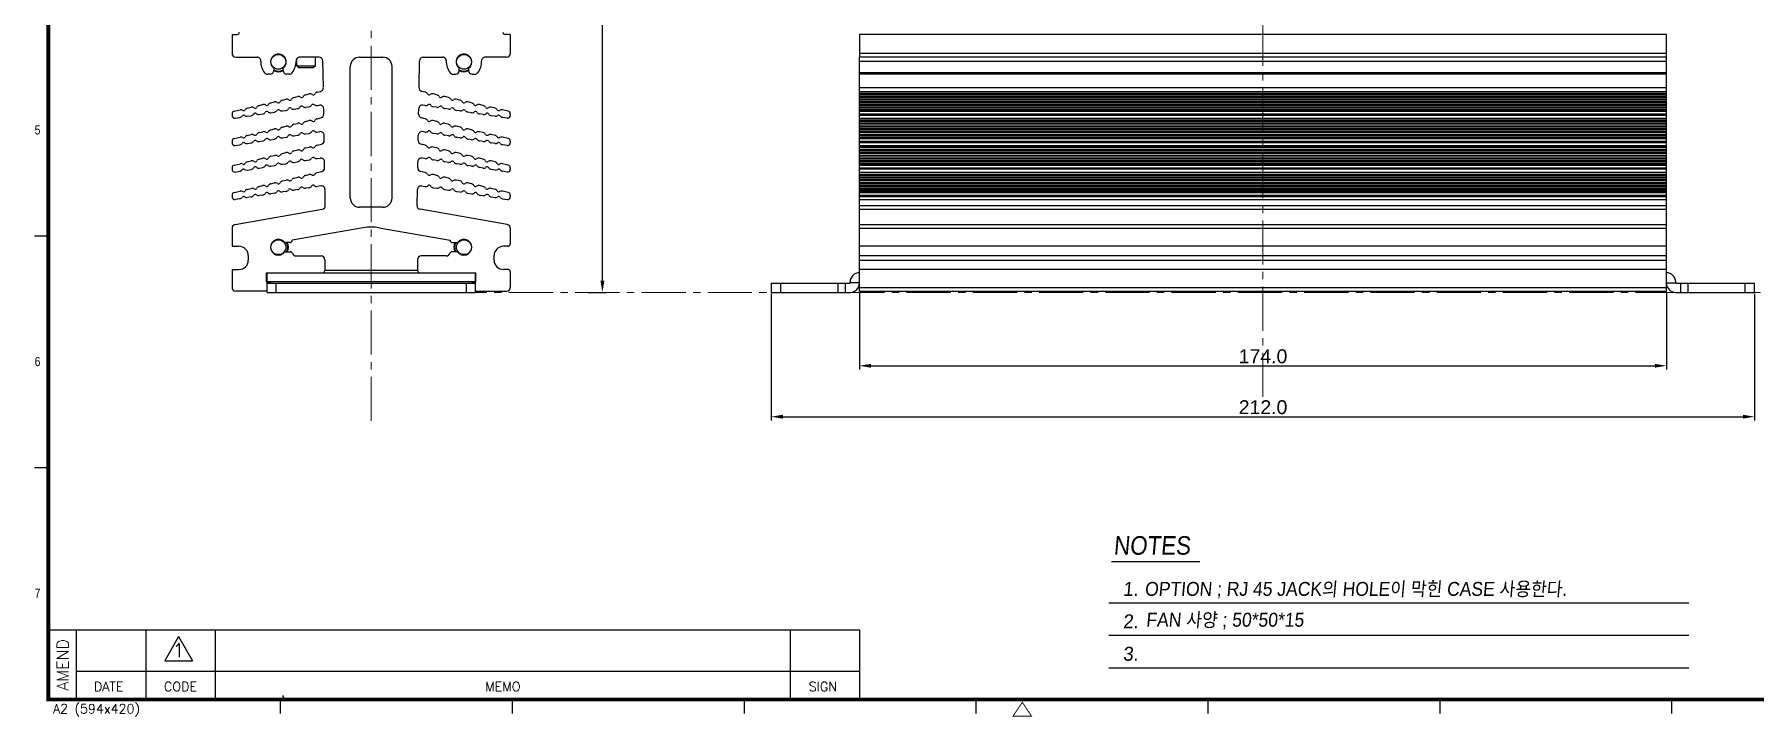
# Model space of a CAD drawing. Header units: millimetres. Extents: x 509 to 2449, y -194 to 649.
# Drawn here: x 1880.3 to 2251.2, y 261.8 to 409.1 of the extents above; entities that cross this region are included whole.
import ezdxf
from ezdxf.enums import TextEntityAlignment as Align

# ---------------------------------------------------------------- set-up
doc = ezdxf.new("R2010")
doc.units = ezdxf.units.MM
doc.header["$PDMODE"] = 3
doc.header["$PDSIZE"] = 0.7
doc.linetypes.add('CENTER', pattern=[17.8, 10.75, -2.35, 2.35, -2.35])
doc.linetypes.add('CENTER2', pattern=[28.575, 19.05, -3.175, 3.175, -3.175])
doc.layers.get('0').update_dxf_attribs({"linetype": 'CONTINUOUS'})
doc.layers.get('Defpoints').update_dxf_attribs({"linetype": 'CONTINUOUS'})
doc.layers.add('2', color=2, linetype='CONTINUOUS')
doc.layers.add('Dim', color=1, linetype='CONTINUOUS')
doc.layers.add('3', color=112, linetype='CENTER', lineweight=15)
doc.styles.add('a', font='GOTHIC.TTF')
doc.styles.add('HANGUL1', font='arial.ttf', dxfattribs={"width": 0.8, "oblique": 5, "height": 2.5})
doc.styles.add('OMI-1', font='arial.ttf', dxfattribs={"oblique": 1, "height": 3})
doc.styles.add('SIM', font='simplex')
doc.styles.get("Standard").update_dxf_attribs({"font": 'gulim.ttc', "width": 0.8})
doc.dimstyles.new('1', dxfattribs={"dimtxt": 5, "dimasz": 2.5, "dimexe": 0.8, "dimexo": 0.3, "dimgap": 0.5, "dimtad": 1, "dimtoh": 1, "dimdec": 1, "dimzin": 0, "dimdsep": 46, "dimtxsty": 'OMI-1', "dimcen": 0, "dimclrd": 256, "dimclre": 256, "dimclrt": 256, "dimadec": 0, "dimazin": 0, "dimtfac": 0.8, "dimtdec": 1, "dimtix": 1, "dimtmove": 0, "dimatfit": 3, "dimfxl": 1, "dimtolj": 1, "dimtzin": 0, "dimarcsym": 0})

# ---------------------------------------------------------------- blocks, each defined once
blk = doc.blocks.new('*D4069')
at = {"layer": 'Defpoints', "color": 0}
for p in [(2058.15, 353.63), (2232.15, 353.63), (2232.15, 337.54)]:
    blk.add_point(p, dxfattribs=at)
at = {"layer": 'Dim', "lineweight": -2}
for p, q in [((2058.15, 353.33), (2058.15, 336.74)), ((2232.15, 353.33), (2232.15, 336.74)), ((2060.65, 337.54), (2229.65, 337.54))]:
    blk.add_line(p, q, dxfattribs=at)
at = {"layer": 'Dim'}
for points in [[(2060.65, 337.95), (2060.65, 337.12), (2058.15, 337.54)], [(2229.65, 337.12), (2229.65, 337.95), (2232.15, 337.54)]]:
    blk.add_solid(points, dxfattribs=at)
at = {"layer": 'Dim', "insert": (2145.15, 339.57), "char_height": 3, "attachment_point": 5, "style": 'OMI-1'}
blk.add_mtext('\\A1;174.0', dxfattribs=at)
blk = doc.blocks.new('*D4070')
at = {"layer": 'Defpoints', "color": 0}
for p in [(2039.15, 353.38), (2251.15, 353.38), (2251.15, 326.55)]:
    blk.add_point(p, dxfattribs=at)
at = {"layer": 'Dim', "lineweight": -2}
for p, q in [((2039.15, 353.08), (2039.15, 325.75)), ((2251.15, 353.08), (2251.15, 325.75)), ((2041.65, 326.55), (2248.65, 326.55))]:
    blk.add_line(p, q, dxfattribs=at)
at = {"layer": 'Dim'}
for points in [[(2041.65, 326.97), (2041.65, 326.13), (2039.15, 326.55)], [(2248.65, 326.13), (2248.65, 326.97), (2251.15, 326.55)]]:
    blk.add_solid(points, dxfattribs=at)
at = {"layer": 'Dim', "insert": (2145.15, 328.58), "char_height": 3, "attachment_point": 5, "style": 'OMI-1'}
blk.add_mtext('\\A1;212.0', dxfattribs=at)
blk = doc.blocks.new('*D4071')
at = {"layer": 'Defpoints', "color": 0}
for p in [(2002.74, 507.43), (2060.45, 507.43), (1999.34, 353.38)]:
    blk.add_point(p, dxfattribs=at)
at = {"layer": 'Dim', "lineweight": -2}
for p, q in [((2060.15, 507.43), (2001.94, 507.43)), ((2002.74, 355.88), (2002.74, 504.93)), ((1999.64, 353.38), (2003.54, 353.38))]:
    blk.add_line(p, q, dxfattribs=at)
at = {"layer": 'Dim'}
for points in [[(2003.16, 504.93), (2002.32, 504.93), (2002.74, 507.43)], [(2002.32, 355.88), (2003.16, 355.88), (2002.74, 353.38)]]:
    blk.add_solid(points, dxfattribs=at)
at = {"layer": 'Dim', "insert": (2000.71, 430.4), "char_height": 3, "attachment_point": 5, "rotation": 90, "style": 'OMI-1'}
blk.add_mtext('\\A1;154.0', dxfattribs=at)

msp = doc.modelspace()

# ---------------------------------------------------------------- linework, layer by layer
at = {"color": 7, "linetype": 'Continuous'}
for p, q in [((1922.88, 409.03), (1922.88, 404.93)), ((1922.88, 409.03), (1923.98, 409.03)), ((1922.88, 409.03), (1922.88, 404.93)), ((1922.88, 409.03), (1923.98, 409.03)), ((1982.88, 409.03), (1981.78, 409.03)), ((1982.88, 409.03), (1981.78, 409.03)), ((1982.88, 409.03), (1982.88, 404.93)), ((1982.88, 409.03), (1982.88, 404.93)), ((2058.15, 409.03), (2058.15, 404.13)), ((2232.15, 409.03), (2058.15, 409.03)), ((2232.15, 353.63), (2232.15, 409.03)), ((2232.15, 404.93), (2058.15, 404.93)), ((1923.68, 404.13), (1928.29, 404.13)), ((1931.88, 401.75), (1931.88, 401.28)), ((1933.88, 401.28), (1933.88, 401.75)), ((1936.88, 402.28), (1936.88, 403.86)), ((1936.88, 402.28), (1940.88, 402.28)), ((1936.88, 402.28), (1937.28, 401.88)), ((1937.28, 401.88), (1940.48, 401.88)), ((1941.68, 404.13), (1937.48, 404.13)), ((1940.88, 402.28), (1940.48, 401.88)), ((1940.88, 402.28), (1940.88, 404.13)), ((1942.57, 397.56), (1942.48, 403.34)), ((1948.38, 373.73), (1948.38, 402.13)), ((1950.38, 404.13), (1955.38, 404.13)), ((1957.38, 373.73), (1957.38, 402.13)), ((1963.2, 397.56), (1963.29, 403.34)), ((1964.09, 404.13), (1968.29, 404.13)), ((1971.88, 401.28), (1971.88, 401.75)), ((1973.88, 401.75), (1973.88, 401.28)), ((1982.08, 404.13), (1977.48, 404.13)), ((1982.08, 404.13), (1977.78, 404.13)), ((2232.15, 404.13), (2058.15, 404.13)), ((2058.15, 373.43), (2058.15, 404.1)), ((2058.15, 403.29), (2232.15, 403.29)), ((2232.15, 400.79), (2058.15, 400.79)), ((1931.08, 400.48), (1930.52, 400.48)), ((1935.25, 400.48), (1934.68, 400.48)), ((1970.52, 400.48), (1971.08, 400.48)), ((1974.68, 400.48), (1975.25, 400.48)), ((2232.15, 400.48), (2058.15, 400.48)), ((2058.15, 397.56), (2232.15, 397.56)), ((1926.17, 393.12), (1927.03, 393.32)), ((1928.73, 393.71), (1929.53, 393.9)), ((1931.23, 394.29), (1932.03, 394.47)), ((1933.73, 394.87), (1934.53, 395.05)), ((1936.23, 395.44), (1937.03, 395.63)), ((1938.73, 396.02), (1939.53, 396.2)), ((1938.75, 393.31), (1939.52, 393.43)), ((1941.23, 396.6), (1941.95, 396.76)), ((1941.25, 393.69), (1941.73, 393.77)), ((1964.53, 396.6), (1963.82, 396.76)), ((1964.52, 393.69), (1964.04, 393.77)), ((1967.03, 396.02), (1966.23, 396.2)), ((1967.02, 393.31), (1966.25, 393.43)), ((1969.53, 395.44), (1968.73, 395.63)), ((1972.03, 394.87), (1971.23, 395.05)), ((1974.53, 394.29), (1973.73, 394.47)), ((1977.03, 393.71), (1976.23, 393.9)), ((1979.6, 393.12), (1978.73, 393.32)), ((2058.15, 396.76), (2232.15, 396.76)), ((2232.15, 396.6), (2058.15, 396.6)), ((2232.15, 396.22), (2058.15, 396.22)), ((2058.15, 396.2), (2232.15, 396.2)), ((2232.15, 396.02), (2058.15, 396.02)), ((2232.15, 395.65), (2058.15, 395.65)), ((2058.15, 395.63), (2232.15, 395.63)), ((2232.15, 395.44), (2058.15, 395.44)), ((2232.15, 395.07), (2058.15, 395.07)), ((2058.15, 395.05), (2232.15, 395.05)), ((2232.15, 394.87), (2058.15, 394.87)), ((2232.15, 394.49), (2058.15, 394.49)), ((2058.15, 394.47), (2232.15, 394.47)), ((2232.15, 394.29), (2058.15, 394.29)), ((2232.15, 393.92), (2058.15, 393.92)), ((2058.15, 393.9), (2232.15, 393.9)), ((2232.15, 393.71), (2058.15, 393.71)), ((2232.15, 393.34), (2058.15, 393.34)), ((2058.15, 393.32), (2232.15, 393.32)), ((1922.88, 391.88), (1922.88, 391.56)), ((1923.35, 392.47), (1924.6, 392.76)), ((1923.58, 390.97), (1924.59, 391.12)), ((1926.18, 391.37), (1927.02, 391.5)), ((1928.75, 391.77), (1929.52, 391.89)), ((1931.25, 392.15), (1932.02, 392.27)), ((1933.75, 392.54), (1934.52, 392.66)), ((1936.23, 389.66), (1937.04, 389.85)), ((1936.25, 392.92), (1937.02, 393.04)), ((1938.73, 390.26), (1939.54, 390.45)), ((1941.23, 390.86), (1942.05, 391.06)), ((1942.67, 391.85), (1942.65, 392.99)), ((1963.1, 391.85), (1963.12, 392.99)), ((1964.54, 390.86), (1963.72, 391.06)), ((1967.04, 390.26), (1966.23, 390.45)), ((1969.54, 389.66), (1968.73, 389.85)), ((1969.52, 392.92), (1968.75, 393.04)), ((1972.02, 392.54), (1971.25, 392.66)), ((1974.52, 392.15), (1973.75, 392.27)), ((1977.02, 391.77), (1976.25, 391.89)), ((1979.59, 391.37), (1978.75, 391.5)), ((1982.42, 392.47), (1981.17, 392.76)), ((1982.19, 390.97), (1981.18, 391.12)), ((1982.88, 391.88), (1982.88, 391.56)), ((2232.15, 393.12), (2058.15, 393.12)), ((2232.15, 392.78), (2058.15, 392.78)), ((2058.15, 392.76), (2232.15, 392.76)), ((2058.15, 392.47), (2232.15, 392.47)), ((2058.15, 391.88), (2232.15, 391.88)), ((2232.15, 391.56), (2058.15, 391.56)), ((2058.15, 390.96), (2232.15, 390.96)), ((2232.15, 390.86), (2058.15, 390.86)), ((2232.15, 390.48), (2058.15, 390.48)), ((2058.15, 390.45), (2232.15, 390.45)), ((2232.15, 390.26), (2058.15, 390.26)), ((2232.15, 389.88), (2058.15, 389.88)), ((2058.15, 389.85), (2232.15, 389.85)), ((2232.15, 389.66), (2058.15, 389.66)), ((1922.88, 385.98), (1922.88, 385.66)), ((1923.34, 386.57), (1924.6, 386.87)), ((1926.17, 387.25), (1927.04, 387.45)), ((1928.73, 387.86), (1929.54, 388.05)), ((1928.74, 385.92), (1929.52, 386.05)), ((1931.23, 388.46), (1932.04, 388.65)), ((1931.24, 386.33), (1932.02, 386.45)), ((1933.73, 389.06), (1934.54, 389.25)), ((1933.74, 386.74), (1934.52, 386.86)), ((1936.24, 387.15), (1937.02, 387.27)), ((1938.74, 387.56), (1939.52, 387.68)), ((1941.24, 387.97), (1941.81, 388.06)), ((1942.76, 386.15), (1942.74, 387.28)), ((1963.01, 386.15), (1963.03, 387.28)), ((1964.52, 387.97), (1963.96, 388.06)), ((1967.02, 387.56), (1966.24, 387.68)), ((1969.52, 387.15), (1968.74, 387.27)), ((1972.04, 389.06), (1971.23, 389.25)), ((1972.02, 386.74), (1971.24, 386.86)), ((1974.54, 388.46), (1973.73, 388.65)), ((1974.52, 386.33), (1973.74, 386.45)), ((1977.04, 387.86), (1976.23, 388.05)), ((1977.02, 385.92), (1976.24, 386.05)), ((1979.6, 387.25), (1978.73, 387.45)), ((1982.42, 386.57), (1981.17, 386.87)), ((1982.88, 385.98), (1982.88, 385.66)), ((2232.15, 389.28), (2058.15, 389.28)), ((2058.15, 389.25), (2232.15, 389.25)), ((2232.15, 389.06), (2058.15, 389.06)), ((2232.15, 388.68), (2058.15, 388.68)), ((2058.15, 388.65), (2232.15, 388.65)), ((2232.15, 388.46), (2058.15, 388.46)), ((2232.15, 388.07), (2058.15, 388.07)), ((2058.15, 388.05), (2232.15, 388.05)), ((2232.15, 387.86), (2058.15, 387.86)), ((2232.15, 387.47), (2058.15, 387.47)), ((2058.15, 387.45), (2232.15, 387.45)), ((2232.15, 387.25), (2058.15, 387.25)), ((2232.15, 386.89), (2058.15, 386.89)), ((2058.15, 386.87), (2232.15, 386.87)), ((2058.15, 386.57), (2232.15, 386.57)), ((2058.15, 385.98), (2232.15, 385.98)), ((1923.58, 385.07), (1924.59, 385.24)), ((1926.18, 385.5), (1927.02, 385.64)), ((1928.73, 382.14), (1929.54, 382.33)), ((1931.23, 382.74), (1932.04, 382.93)), ((1933.73, 383.34), (1934.54, 383.53)), ((1936.23, 383.94), (1937.04, 384.13)), ((1938.73, 384.54), (1939.54, 384.73)), ((1941.23, 385.14), (1942.15, 385.36)), ((1941.24, 382.25), (1941.9, 382.36)), ((1964.54, 385.14), (1963.62, 385.36)), ((1964.52, 382.25), (1963.86, 382.36)), ((1967.04, 384.54), (1966.23, 384.73)), ((1969.54, 383.94), (1968.73, 384.13)), ((1972.04, 383.34), (1971.23, 383.53)), ((1974.54, 382.74), (1973.73, 382.93)), ((1977.04, 382.14), (1976.23, 382.33)), ((1979.59, 385.5), (1978.74, 385.64)), ((1982.19, 385.07), (1981.18, 385.24)), ((2232.15, 385.66), (2058.15, 385.66)), ((2058.15, 385.06), (2232.15, 385.06)), ((2232.15, 384.75), (2058.15, 384.75)), ((2058.15, 384.73), (2232.15, 384.73)), ((2232.15, 384.54), (2058.15, 384.54)), ((2232.15, 384.15), (2058.15, 384.15)), ((2058.15, 384.13), (2232.15, 384.13)), ((2232.15, 383.94), (2058.15, 383.94)), ((2232.15, 383.55), (2058.15, 383.55)), ((2058.15, 383.53), (2232.15, 383.53)), ((2232.15, 383.34), (2058.15, 383.34)), ((2232.15, 382.95), (2058.15, 382.95)), ((2058.15, 382.93), (2232.15, 382.93)), ((2232.15, 382.74), (2058.15, 382.74)), ((2232.15, 382.35), (2058.15, 382.35)), ((2058.15, 382.33), (2232.15, 382.33)), ((2232.15, 382.14), (2058.15, 382.14)), ((1922.88, 380.26), (1922.88, 379.94)), ((1923.34, 380.85), (1924.6, 381.15)), ((1923.58, 379.35), (1924.59, 379.51)), ((1926.17, 381.52), (1927.04, 381.73)), ((1926.18, 379.78), (1927.02, 379.91)), ((1928.74, 380.2), (1929.52, 380.33)), ((1931.24, 380.61), (1932.02, 380.74)), ((1933.74, 381.02), (1934.52, 381.15)), ((1936.24, 381.43), (1937.02, 381.56)), ((1938.73, 378.63), (1939.54, 378.82)), ((1938.74, 381.84), (1939.52, 381.97)), ((1941.23, 379.23), (1942.24, 379.47)), ((1942.85, 380.26), (1942.83, 381.58)), ((1962.91, 380.26), (1962.94, 381.58)), ((1964.54, 379.23), (1963.53, 379.47)), ((1967.04, 378.63), (1966.23, 378.82)), ((1967.02, 381.84), (1966.24, 381.97)), ((1969.52, 381.43), (1968.74, 381.56)), ((1972.02, 381.02), (1971.24, 381.15)), ((1974.52, 380.61), (1973.74, 380.74)), ((1977.02, 380.2), (1976.24, 380.33)), ((1979.6, 381.52), (1978.73, 381.73)), ((1979.59, 379.78), (1978.74, 379.91)), ((1982.42, 380.85), (1981.17, 381.15)), ((1982.19, 379.35), (1981.18, 379.51)), ((1982.88, 380.26), (1982.88, 379.94)), ((2232.15, 381.75), (2058.15, 381.75)), ((2058.15, 381.73), (2232.15, 381.73)), ((2232.15, 381.52), (2058.15, 381.52)), ((2232.15, 381.17), (2058.15, 381.17)), ((2058.15, 381.15), (2232.15, 381.15)), ((2058.15, 380.85), (2232.15, 380.85)), ((2058.15, 380.26), (2232.15, 380.26)), ((2232.15, 379.94), (2058.15, 379.94)), ((2058.15, 379.34), (2232.15, 379.34)), ((2232.15, 379.23), (2058.15, 379.23)), ((2232.15, 378.84), (2058.15, 378.84)), ((2058.15, 378.82), (2232.15, 378.82)), ((2232.15, 378.63), (2058.15, 378.63)), ((1923.34, 374.93), (1924.6, 375.24)), ((1926.17, 375.61), (1927.04, 375.82)), ((1928.73, 376.23), (1929.54, 376.42)), ((1931.23, 376.83), (1932.04, 377.02)), ((1932.02, 374.77), (1931.25, 374.65)), ((1933.73, 377.43), (1934.54, 377.62)), ((1934.52, 375.17), (1933.75, 375.04)), ((1936.23, 378.03), (1937.04, 378.22)), ((1937.02, 375.56), (1936.25, 375.44)), ((1939.52, 375.96), (1938.75, 375.84)), ((1942.01, 376.35), (1941.25, 376.23)), ((1942.99, 372.11), (1942.93, 375.58)), ((1962.78, 372.11), (1962.84, 375.58)), ((1963.76, 376.35), (1964.52, 376.23)), ((1966.25, 375.96), (1967.02, 375.84)), ((1969.54, 378.03), (1968.73, 378.22)), ((1968.75, 375.56), (1969.52, 375.44)), ((1972.04, 377.43), (1971.23, 377.62)), ((1971.25, 375.17), (1972.02, 375.04)), ((1974.54, 376.83), (1973.73, 377.02)), ((1973.75, 374.77), (1974.52, 374.65)), ((1977.04, 376.23), (1976.23, 376.42)), ((1979.6, 375.61), (1978.73, 375.82)), ((1982.42, 374.93), (1981.17, 375.24)), ((2232.15, 378.24), (2058.15, 378.24)), ((2058.15, 378.22), (2232.15, 378.22)), ((2232.15, 378.03), (2058.15, 378.03)), ((2232.15, 377.64), (2058.15, 377.64)), ((2058.15, 377.62), (2232.15, 377.62)), ((2232.15, 377.43), (2058.15, 377.43)), ((2232.15, 377.04), (2058.15, 377.04)), ((2058.15, 377.02), (2232.15, 377.02)), ((2232.15, 376.83), (2058.15, 376.83)), ((2232.15, 376.44), (2058.15, 376.44)), ((2058.15, 376.42), (2232.15, 376.42)), ((2232.15, 376.23), (2058.15, 376.23)), ((2232.15, 375.84), (2058.15, 375.84)), ((2058.15, 375.82), (2232.15, 375.82)), ((2232.15, 375.61), (2058.15, 375.61)), ((2232.15, 375.26), (2058.15, 375.26)), ((2058.15, 375.24), (2232.15, 375.24)), ((2058.15, 374.93), (2232.15, 374.93)), ((1922.88, 374.35), (1922.88, 374.03)), ((1923.55, 367.99), (1942.33, 371.31)), ((1924.59, 373.59), (1923.58, 373.43)), ((1927.02, 373.98), (1926.18, 373.85)), ((1929.52, 374.38), (1928.75, 374.25)), ((1955.38, 371.73), (1950.38, 371.73)), ((1982.22, 367.99), (1963.44, 371.31)), ((1976.25, 374.38), (1977.02, 374.25)), ((1978.75, 373.98), (1979.59, 373.85)), ((1981.18, 373.59), (1982.19, 373.43)), ((1982.88, 374.35), (1982.88, 374.03)), ((2058.15, 374.35), (2232.15, 374.35)), ((2232.15, 374.03), (2058.15, 374.03)), ((2058.15, 353.63), (2058.15, 373.43)), ((2058.15, 373.43), (2232.15, 373.43)), ((2058.15, 372.11), (2232.15, 372.11)), ((2058.15, 371.31), (2232.15, 371.31)), ((1922.88, 367.21), (1922.88, 363.32)), ((1951.15, 367.32), (1935.88, 364.63)), ((1954.62, 367.32), (1969.88, 364.63)), ((1982.88, 367.21), (1982.88, 363.82)), ((2058.15, 367.99), (2232.15, 367.99)), ((2058.15, 367.21), (2232.15, 367.21)), ((1935.38, 364.13), (1934.26, 364.13)), ((1970.38, 364.13), (1971.51, 364.13)), ((1922.88, 363.32), (1924.38, 363.32)), ((1926.38, 361.32), (1926.38, 360.32)), ((1934.26, 362.13), (1935.45, 362.13)), ((1936.68, 361.23), (1942.08, 361.23)), ((1942.88, 360.43), (1942.88, 358.13)), ((1962.88, 360.43), (1962.88, 358.13)), ((1969.08, 361.23), (1963.68, 361.23)), ((1971.51, 362.13), (1970.32, 362.13)), ((1979.38, 360.32), (1979.38, 361.32)), ((1982.38, 363.32), (1981.38, 363.32)), ((2232.15, 363.32), (2058.15, 363.32)), ((2058.15, 361.32), (2232.15, 361.32)), ((2058.15, 360.32), (2232.15, 360.32)), ((1922.88, 358.32), (1924.38, 358.32)), ((1922.88, 358.32), (1922.88, 354.43)), ((1930.28, 357.63), (1975.48, 357.63)), ((1930.28, 355.63), (1930.28, 357.63)), ((1930.43, 355.43), (1930.43, 357.63)), ((1962.88, 358.13), (1942.88, 358.13)), ((1975.33, 357.63), (1975.33, 355.43)), ((1975.48, 355.63), (1975.48, 357.63)), ((1982.38, 358.32), (1981.38, 358.32)), ((1982.88, 357.82), (1982.88, 354.43)), ((2232.15, 358.32), (2058.15, 358.32)), ((1930.43, 353.63), (1923.68, 353.63)), ((1930.42, 355.59), (1930.28, 355.63)), ((1975.33, 355.63), (1930.43, 355.63)), ((1930.43, 355.43), (1931.23, 355.43)), ((1930.43, 355.38), (1975.33, 355.38)), ((1930.43, 353.38), (1930.43, 355.38)), ((1930.43, 353.38), (1975.33, 353.38)), ((1931.23, 355.37), (1931.03, 355.43)), ((1931.23, 355.38), (1931.23, 355.43)), ((1932.43, 353.38), (1932.43, 355.38)), ((1973.33, 355.38), (1973.33, 353.38)), ((1975.33, 355.43), (1974.53, 355.43)), ((1974.53, 355.38), (1974.53, 355.43)), ((1974.55, 355.38), (1974.74, 355.43)), ((1975.33, 355.38), (1975.33, 353.38)), ((1975.33, 353.63), (1982.08, 353.63)), ((1975.34, 355.59), (1975.48, 355.63)), ((2039.15, 355.38), (2039.15, 353.38)), ((2039.15, 355.38), (2056.15, 355.38)), ((2039.15, 353.38), (2056.15, 353.38)), ((2041.15, 355.38), (2041.15, 353.38)), ((2053.55, 353.38), (2053.55, 355.38)), ((2055.15, 353.38), (2055.15, 355.38)), ((2056.15, 355.38), (2056.15, 355.63)), ((2058.15, 355.43), (2056.15, 355.43)), ((2058.15, 355.38), (2058.15, 355.63)), ((2058.15, 354.43), (2232.15, 354.43)), ((2058.15, 353.63), (2232.15, 353.63)), ((2232.15, 355.38), (2232.15, 355.63)), ((2232.15, 355.43), (2234.15, 355.43)), ((2234.15, 355.38), (2234.15, 355.63)), ((2234.15, 355.38), (2251.15, 355.38)), ((2234.15, 353.38), (2251.15, 353.38)), ((2235.15, 355.38), (2235.15, 353.38)), ((2236.75, 355.38), (2236.75, 353.38)), ((2249.15, 353.38), (2249.15, 355.38)), ((2251.15, 353.38), (2251.15, 355.38))]:
    msp.add_line(p, q, dxfattribs=at)
for p, q in [((1883.27, 365.53), (1880.27, 365.53)), ((1883.27, 315.53), (1880.27, 315.53)), ((2111.92, 286.39), (2237, 286.39)), ((1883.27, 280.53), (2058.27, 280.53)), ((1889.27, 280.53), (1889.27, 265.53)), ((1904.27, 280.53), (1904.27, 265.53)), ((1911.37, 279.13), (1908.37, 273.88)), ((1911.37, 279.13), (1914.37, 273.88)), ((1919.27, 280.53), (1919.27, 265.53)), ((2043.27, 265.53), (2043.27, 280.53)), ((2058.27, 265.53), (2058.27, 280.53)), ((2111.92, 279.39), (2237, 279.39)), ((2058.27, 271.53), (1889.27, 271.53)), ((1908.37, 273.88), (1914.37, 273.88)), ((2111.92, 272.39), (2237, 272.39)), ((1933.27, 265.53), (1933.27, 262.53)), ((1983.27, 265.53), (1983.27, 262.53)), ((2033.27, 265.53), (2033.27, 262.53)), ((2083.27, 265.53), (2083.27, 262.53)), ((2133.27, 265.53), (2133.27, 262.53)), ((2183.27, 265.53), (2183.27, 262.53)), ((2233.27, 265.53), (2233.27, 262.53))]:
    msp.add_line(p, q)
for points, const_width in [([(2433.27, 645.53), (1883.27, 645.53), (1883.27, 265.53), (2433.27, 265.53)], 0.8), ([(2093.27, 264.93), (2095.27, 261.93), (2091.27, 261.93)], 0.2)]:
    msp.add_lwpolyline(points, close=True, dxfattribs=dict(const_width=const_width))
for centre in [(1932.88, 403.13), (1972.88, 403.13), (1932.88, 363.13), (1972.88, 363.13)]:
    msp.add_circle(centre, 1.6, dxfattribs=at)
for centre, radius, start, end in [((1923.98, 409.53), 0.5, 270, 0), ((1923.98, 409.53), 0.5, 270, 0), ((1981.78, 409.53), 0.5, 180, 270), ((1981.78, 409.53), 0.5, 180, 270), ((1923.68, 404.93), 0.8, 180, 270), ((1923.68, 404.93), 0.8, 180, 270), ((1932.88, 403.13), 1.7, 306.0319, 233.9681), ((1972.88, 403.13), 1.7, 306.0319, 233.9681), ((1982.08, 404.93), 0.8, 270, 0), ((1982.08, 404.93), 0.8, 270, 0), ((1928.29, 403.33), 0.8, 357.5081, 90), ((1932.88, 403.13), 3.8, 177.5081, 218.0731), ((1930.52, 401.28), 0.8, 218.0731, 270), ((1931.08, 401.28), 0.8, 270, 0), ((1932.88, 403.13), 2, 240, 300), ((1932.88, 403.13), 2.15, 242.1364, 297.8636), ((1934.68, 401.28), 0.8, 180, 270), ((1935.25, 401.28), 0.8, 270, 321.9269), ((1932.88, 403.13), 3.8, 321.9269, 2.4919), ((1937.48, 403.33), 0.8, 90, 182.4919), ((1941.68, 403.33), 0.8, 0.9347, 90), ((1950.38, 402.13), 2, 90, 180), ((1955.38, 402.13), 2, 0, 90), ((1964.09, 403.33), 0.8, 90, 179.0653), ((1968.29, 403.33), 0.8, 357.5081, 90), ((1972.88, 403.13), 3.8, 177.5081, 218.0731), ((1970.52, 401.28), 0.8, 218.0731, 270), ((1971.08, 401.28), 0.8, 270, 0), ((1972.88, 403.13), 2, 240, 300), ((1972.88, 403.13), 2.15, 242.1364, 297.8636), ((1974.68, 401.28), 0.8, 180, 270), ((1975.25, 401.28), 0.8, 270, 321.9269), ((1972.88, 403.13), 3.8, 321.9269, 2.4919), ((1977.48, 403.33), 0.8, 90, 182.4919), ((1941.77, 397.54), 0.8, 283, 0.9347), ((1964, 397.54), 0.8, 179.0653, 257), ((1927.2, 392.59), 0.75, 53.7057, 103), ((1927.88, 393.51), 0.4, 233.7057, 332.2943), ((1928.9, 392.98), 0.75, 103, 152.2943), ((1929.7, 393.17), 0.75, 53.7057, 103), ((1930.38, 394.09), 0.4, 233.7057, 332.2943), ((1931.4, 393.56), 0.75, 103, 152.2943), ((1932.2, 393.74), 0.75, 53.7057, 103), ((1932.88, 394.67), 0.4, 233.7057, 332.2943), ((1933.9, 394.13), 0.75, 103, 152.2943), ((1934.7, 394.32), 0.75, 53.7057, 103), ((1935.38, 392.79), 0.4, 49.4794, 148.068), ((1935.38, 395.25), 0.4, 233.7057, 332.2943), ((1936.4, 394.71), 0.75, 103, 152.2943), ((1936.91, 393.78), 0.75, 278.7737, 328.068), ((1937.2, 394.9), 0.75, 53.7057, 103), ((1937.88, 393.18), 0.4, 49.4794, 148.068), ((1937.88, 395.82), 0.4, 233.7057, 332.2943), ((1938.63, 394.05), 0.75, 229.4794, 278.7737), ((1938.9, 395.29), 0.75, 103, 152.2943), ((1939.41, 394.17), 0.75, 278.7737, 328.068), ((1939.7, 395.47), 0.75, 53.7057, 103), ((1940.38, 393.56), 0.4, 49.4794, 148.068), ((1940.38, 396.4), 0.4, 233.7057, 332.2943), ((1941.13, 394.44), 0.75, 229.4794, 278.7737), ((1941.4, 395.87), 0.75, 103, 152.2943), ((1941.85, 392.98), 0.8, 0.9347, 98.7737), ((1963.92, 392.98), 0.8, 81.2263, 179.0653), ((1964.64, 394.44), 0.75, 261.2263, 310.5206), ((1964.37, 395.87), 0.75, 27.7057, 77), ((1965.38, 396.4), 0.4, 207.7057, 306.2943), ((1965.38, 393.56), 0.4, 31.932, 130.5206), ((1966.06, 395.47), 0.75, 77, 126.2943), ((1966.36, 394.17), 0.75, 211.932, 261.2263), ((1967.14, 394.05), 0.75, 261.2263, 310.5206), ((1966.87, 395.29), 0.75, 27.7057, 77), ((1967.88, 395.82), 0.4, 207.7057, 306.2943), ((1967.88, 393.18), 0.4, 31.932, 130.5206), ((1968.56, 394.9), 0.75, 77, 126.2943), ((1968.86, 393.78), 0.75, 211.932, 261.2263), ((1969.37, 394.71), 0.75, 27.7057, 77), ((1970.38, 395.25), 0.4, 207.7057, 306.2943), ((1970.38, 392.79), 0.4, 31.932, 130.5206), ((1971.06, 394.32), 0.75, 77, 126.2943), ((1971.87, 394.13), 0.75, 27.7057, 77), ((1972.88, 394.67), 0.4, 207.7057, 306.2943), ((1973.56, 393.74), 0.75, 77, 126.2943), ((1974.37, 393.56), 0.75, 27.7057, 77), ((1975.38, 394.09), 0.4, 207.7057, 306.2943), ((1976.06, 393.17), 0.75, 77, 126.2943), ((1976.87, 392.98), 0.75, 27.7057, 77), ((1977.88, 393.51), 0.4, 207.7057, 306.2943), ((1978.56, 392.59), 0.75, 77, 126.2943), ((1923.48, 391.88), 0.6, 103, 180), ((1923.48, 391.56), 0.6, 180, 278.7737), ((1924.47, 391.86), 0.75, 278.7737, 325.7878), ((1924.77, 392.03), 0.75, 55.9859, 103), ((1925.38, 391.25), 0.35, 51.7596, 145.7878), ((1925.38, 392.94), 0.35, 235.9859, 330.0141), ((1926.07, 392.11), 0.75, 231.7596, 278.7737), ((1926.34, 392.39), 0.75, 103, 150.0141), ((1926.91, 392.24), 0.75, 278.7737, 328.068), ((1927.88, 391.63), 0.4, 49.4794, 148.068), ((1928.63, 392.51), 0.75, 229.4794, 278.7737), ((1929.41, 392.63), 0.75, 278.7737, 328.068), ((1930.38, 392.02), 0.4, 49.4794, 148.068), ((1931.13, 392.89), 0.75, 229.4794, 278.7737), ((1931.91, 393.01), 0.75, 278.7737, 328.068), ((1932.88, 392.4), 0.4, 49.4794, 148.068), ((1933.63, 393.28), 0.75, 229.4794, 278.7737), ((1934.41, 393.4), 0.75, 278.7737, 328.068), ((1936.13, 393.66), 0.75, 229.4794, 278.7737), ((1936.41, 388.93), 0.75, 103.5, 152.7943), ((1937.21, 389.13), 0.75, 54.2057, 103.5), ((1937.88, 390.06), 0.4, 234.2057, 332.7943), ((1938.91, 389.53), 0.75, 103.5, 152.7943), ((1939.71, 389.73), 0.75, 54.2057, 103.5), ((1940.38, 390.66), 0.4, 234.2057, 332.7943), ((1941.41, 390.13), 0.75, 103.5, 152.7943), ((1941.87, 391.84), 0.8, 283.5, 0.9347), ((1963.9, 391.84), 0.8, 179.0653, 256.5), ((1964.36, 390.13), 0.75, 27.2057, 76.5), ((1965.38, 390.66), 0.4, 207.2057, 305.7943), ((1966.06, 389.73), 0.75, 76.5, 125.7943), ((1966.86, 389.53), 0.75, 27.2057, 76.5), ((1967.88, 390.06), 0.4, 207.2057, 305.7943), ((1968.56, 389.13), 0.75, 76.5, 125.7943), ((1969.64, 393.66), 0.75, 261.2263, 310.5206), ((1969.36, 388.93), 0.75, 27.2057, 76.5), ((1971.36, 393.4), 0.75, 211.932, 261.2263), ((1972.14, 393.28), 0.75, 261.2263, 310.5206), ((1972.88, 392.4), 0.4, 31.932, 130.5206), ((1973.86, 393.01), 0.75, 211.932, 261.2263), ((1974.64, 392.89), 0.75, 261.2263, 310.5206), ((1975.38, 392.02), 0.4, 31.932, 130.5206), ((1976.36, 392.63), 0.75, 211.932, 261.2263), ((1977.14, 392.51), 0.75, 261.2263, 310.5206), ((1977.88, 391.63), 0.4, 31.932, 130.5206), ((1978.86, 392.24), 0.75, 211.932, 261.2263), ((1979.7, 392.11), 0.75, 261.2263, 308.2404), ((1979.43, 392.39), 0.75, 29.9859, 77), ((1980.38, 392.94), 0.35, 209.9859, 304.0141), ((1980.38, 391.25), 0.35, 34.2122, 128.2404), ((1981, 392.03), 0.75, 77, 124.0141), ((1981.29, 391.86), 0.75, 214.2122, 261.2263), ((1982.28, 391.56), 0.6, 261.2263, 0), ((1982.28, 391.88), 0.6, 0, 77), ((1923.48, 385.98), 0.6, 103.5, 180), ((1924.78, 386.14), 0.75, 56.4859, 103.5), ((1925.38, 387.06), 0.35, 236.4859, 330.5141), ((1926.34, 386.52), 0.75, 103.5, 150.5141), ((1926.9, 386.38), 0.75, 279.3072, 328.6015), ((1927.21, 386.72), 0.75, 54.2057, 103.5), ((1927.88, 385.78), 0.4, 50.0129, 148.6015), ((1927.88, 387.66), 0.4, 234.2057, 332.7943), ((1928.62, 386.66), 0.75, 230.0129, 279.3072), ((1928.91, 387.13), 0.75, 103.5, 152.7943), ((1929.4, 386.79), 0.75, 279.3072, 328.6015), ((1929.71, 387.32), 0.75, 54.2057, 103.5), ((1930.38, 386.19), 0.4, 50.0129, 148.6015), ((1930.38, 388.26), 0.4, 234.2057, 332.7943), ((1931.12, 387.07), 0.75, 230.0129, 279.3072), ((1931.41, 387.73), 0.75, 103.5, 152.7943), ((1931.9, 387.2), 0.75, 279.3072, 328.6015), ((1932.21, 387.93), 0.75, 54.2057, 103.5), ((1932.88, 386.6), 0.4, 50.0129, 148.6015), ((1932.88, 388.86), 0.4, 234.2057, 332.7943), ((1933.62, 387.48), 0.75, 230.0129, 279.3072), ((1933.91, 388.33), 0.75, 103.5, 152.7943), ((1934.4, 387.6), 0.75, 279.3072, 328.6015), ((1934.71, 388.53), 0.75, 54.2057, 103.5), ((1935.38, 387.01), 0.4, 50.0129, 148.6015), ((1935.38, 389.46), 0.4, 234.2057, 332.7943), ((1936.12, 387.89), 0.75, 230.0129, 279.3072), ((1936.9, 388.01), 0.75, 279.3072, 328.6015), ((1937.88, 387.42), 0.4, 50.0129, 148.6015), ((1938.62, 388.3), 0.75, 230.0129, 279.3072), ((1939.4, 388.42), 0.75, 279.3072, 328.6015), ((1940.38, 387.83), 0.4, 50.0129, 148.6015), ((1941.12, 388.71), 0.75, 230.0129, 279.3072), ((1941.94, 387.27), 0.8, 0.9347, 99.3072), ((1941.96, 386.14), 0.8, 283.5, 0.9347), ((1963.81, 386.14), 0.8, 179.0653, 256.5), ((1963.83, 387.27), 0.8, 80.6928, 179.0653), ((1964.65, 388.71), 0.75, 260.6928, 309.9871), ((1965.38, 387.83), 0.4, 31.3985, 129.9871), ((1966.37, 388.42), 0.75, 211.3985, 260.6928), ((1967.15, 388.3), 0.75, 260.6928, 309.9871), ((1967.88, 387.42), 0.4, 31.3985, 129.9871), ((1968.87, 388.01), 0.75, 211.3985, 260.6928), ((1969.65, 387.89), 0.75, 260.6928, 309.9871), ((1970.38, 389.46), 0.4, 207.2057, 305.7943), ((1970.38, 387.01), 0.4, 31.3985, 129.9871), ((1971.06, 388.53), 0.75, 76.5, 125.7943), ((1971.37, 387.6), 0.75, 211.3985, 260.6928), ((1972.15, 387.48), 0.75, 260.6928, 309.9871), ((1971.86, 388.33), 0.75, 27.2057, 76.5), ((1972.88, 388.86), 0.4, 207.2057, 305.7943), ((1972.88, 386.6), 0.4, 31.3985, 129.9871), ((1973.56, 387.93), 0.75, 76.5, 125.7943), ((1973.87, 387.2), 0.75, 211.3985, 260.6928), ((1974.65, 387.07), 0.75, 260.6928, 309.9871), ((1974.36, 387.73), 0.75, 27.2057, 76.5), ((1975.38, 388.26), 0.4, 207.2057, 305.7943), ((1975.38, 386.19), 0.4, 31.3985, 129.9871), ((1976.06, 387.32), 0.75, 76.5, 125.7943), ((1976.37, 386.79), 0.75, 211.3985, 260.6928), ((1977.15, 386.66), 0.75, 260.6928, 309.9871), ((1976.86, 387.13), 0.75, 27.2057, 76.5), ((1977.88, 387.66), 0.4, 207.2057, 305.7943), ((1977.88, 385.78), 0.4, 31.3985, 129.9871), ((1978.56, 386.72), 0.75, 76.5, 125.7943), ((1978.87, 386.38), 0.75, 211.3985, 260.6928), ((1979.43, 386.52), 0.75, 29.4859, 76.5), ((1980.38, 387.06), 0.35, 209.4859, 303.5141), ((1980.99, 386.14), 0.75, 76.5, 123.5141), ((1982.28, 385.98), 0.6, 0, 76.5), ((1923.48, 385.66), 0.6, 180, 279.3072), ((1924.47, 385.98), 0.75, 279.3072, 326.3213), ((1925.38, 385.37), 0.35, 52.2931, 146.3213), ((1926.06, 386.24), 0.75, 232.2931, 279.3072), ((1928.91, 381.41), 0.75, 103.5, 152.7943), ((1929.71, 381.6), 0.75, 54.2057, 103.5), ((1930.38, 382.54), 0.4, 234.2057, 332.7943), ((1931.41, 382.01), 0.75, 103.5, 152.7943), ((1932.21, 382.2), 0.75, 54.2057, 103.5), ((1932.88, 383.14), 0.4, 234.2057, 332.7943), ((1933.91, 382.61), 0.75, 103.5, 152.7943), ((1934.71, 382.8), 0.75, 54.2057, 103.5), ((1935.38, 383.74), 0.4, 234.2057, 332.7943), ((1936.41, 383.21), 0.75, 103.5, 152.7943), ((1937.21, 383.4), 0.75, 54.2057, 103.5), ((1937.88, 381.7), 0.4, 50.0327, 148.6213), ((1937.88, 384.34), 0.4, 234.2057, 332.7943), ((1938.91, 383.81), 0.75, 103.5, 152.7943), ((1939.4, 382.71), 0.75, 279.327, 328.6213), ((1939.71, 384), 0.75, 54.2057, 103.5), ((1940.38, 382.11), 0.4, 50.0327, 148.6213), ((1940.38, 384.94), 0.4, 234.2057, 332.7943), ((1941.12, 382.99), 0.75, 230.0327, 279.327), ((1941.41, 384.41), 0.75, 103.5, 152.7943), ((1942.03, 381.57), 0.8, 0.9347, 99.327), ((1963.74, 381.57), 0.8, 80.673, 179.0653), ((1964.65, 382.99), 0.75, 260.673, 309.9673), ((1964.36, 384.41), 0.75, 27.2057, 76.5), ((1965.38, 384.94), 0.4, 207.2057, 305.7943), ((1965.38, 382.11), 0.4, 31.3787, 129.9673), ((1966.06, 384), 0.75, 76.5, 125.7943), ((1966.37, 382.71), 0.75, 211.3787, 260.673), ((1966.86, 383.81), 0.75, 27.2057, 76.5), ((1967.88, 384.34), 0.4, 207.2057, 305.7943), ((1967.88, 381.7), 0.4, 31.3787, 129.9673), ((1968.56, 383.4), 0.75, 76.5, 125.7943), ((1969.36, 383.21), 0.75, 27.2057, 76.5), ((1970.38, 383.74), 0.4, 207.2057, 305.7943), ((1971.06, 382.8), 0.75, 76.5, 125.7943), ((1971.86, 382.61), 0.75, 27.2057, 76.5), ((1972.88, 383.14), 0.4, 207.2057, 305.7943), ((1973.56, 382.2), 0.75, 76.5, 125.7943), ((1974.36, 382.01), 0.75, 27.2057, 76.5), ((1975.38, 382.54), 0.4, 207.2057, 305.7943), ((1976.06, 381.6), 0.75, 76.5, 125.7943), ((1976.86, 381.41), 0.75, 27.2057, 76.5), ((1979.71, 386.24), 0.75, 260.6928, 307.7069), ((1980.38, 385.37), 0.35, 33.6787, 127.7069), ((1981.3, 385.98), 0.75, 213.6787, 260.6928), ((1982.28, 385.66), 0.6, 260.6928, 0), ((1923.48, 380.26), 0.6, 103.5, 180), ((1923.48, 379.94), 0.6, 180, 279.327), ((1924.47, 380.25), 0.75, 279.327, 326.3411), ((1924.78, 380.42), 0.75, 56.4859, 103.5), ((1925.38, 379.65), 0.35, 52.3129, 146.3411), ((1925.38, 381.33), 0.35, 236.4859, 330.5141), ((1926.06, 380.52), 0.75, 232.3129, 279.327), ((1926.34, 380.79), 0.75, 103.5, 150.5141), ((1926.9, 380.65), 0.75, 279.327, 328.6213), ((1927.21, 381), 0.75, 54.2057, 103.5), ((1927.88, 380.06), 0.4, 50.0327, 148.6213), ((1927.88, 381.94), 0.4, 234.2057, 332.7943), ((1928.62, 380.94), 0.75, 230.0327, 279.327), ((1929.4, 381.07), 0.75, 279.327, 328.6213), ((1930.38, 380.47), 0.4, 50.0327, 148.6213), ((1931.12, 381.35), 0.75, 230.0327, 279.327), ((1931.9, 381.48), 0.75, 279.327, 328.6213), ((1932.88, 380.88), 0.4, 50.0327, 148.6213), ((1933.62, 381.76), 0.75, 230.0327, 279.327), ((1934.4, 381.89), 0.75, 279.327, 328.6213), ((1935.38, 381.29), 0.4, 50.0327, 148.6213), ((1936.12, 382.17), 0.75, 230.0327, 279.327), ((1936.9, 382.3), 0.75, 279.327, 328.6213), ((1938.62, 382.58), 0.75, 230.0327, 279.327), ((1938.91, 377.9), 0.75, 103.5, 152.7943), ((1939.71, 378.09), 0.75, 54.2057, 103.5), ((1940.38, 379.03), 0.4, 234.2057, 332.7943), ((1941.41, 378.5), 0.75, 103.5, 152.7943), ((1942.05, 380.25), 0.8, 283.5, 0.9347), ((1963.71, 380.25), 0.8, 179.0653, 256.5), ((1964.36, 378.5), 0.75, 27.2057, 76.5), ((1965.38, 379.03), 0.4, 207.2057, 305.7943), ((1966.06, 378.09), 0.75, 76.5, 125.7943), ((1967.15, 382.58), 0.75, 260.673, 309.9673), ((1966.86, 377.9), 0.75, 27.2057, 76.5), ((1968.87, 382.3), 0.75, 211.3787, 260.673), ((1969.65, 382.17), 0.75, 260.673, 309.9673), ((1970.38, 381.29), 0.4, 31.3787, 129.9673), ((1971.37, 381.89), 0.75, 211.3787, 260.673), ((1972.15, 381.76), 0.75, 260.673, 309.9673), ((1972.88, 380.88), 0.4, 31.3787, 129.9673), ((1973.87, 381.48), 0.75, 211.3787, 260.673), ((1974.65, 381.35), 0.75, 260.673, 309.9673), ((1975.38, 380.47), 0.4, 31.3787, 129.9673), ((1976.37, 381.07), 0.75, 211.3787, 260.673), ((1977.15, 380.94), 0.75, 260.673, 309.9673), ((1977.88, 381.94), 0.4, 207.2057, 305.7943), ((1977.88, 380.06), 0.4, 31.3787, 129.9673), ((1978.56, 381), 0.75, 76.5, 125.7943), ((1978.87, 380.65), 0.75, 211.3787, 260.673), ((1979.71, 380.52), 0.75, 260.673, 307.6871), ((1979.43, 380.79), 0.75, 29.4859, 76.5), ((1980.38, 381.33), 0.35, 209.4859, 303.5141), ((1980.38, 379.65), 0.35, 33.6589, 127.6871), ((1980.99, 380.42), 0.75, 76.5, 123.5141), ((1981.3, 380.25), 0.75, 213.6589, 260.673), ((1982.28, 379.94), 0.6, 260.673, 0), ((1982.28, 380.26), 0.6, 0, 76.5), ((1923.48, 374.35), 0.6, 103.5, 180), ((1924.78, 374.51), 0.75, 56.4859, 103.5), ((1925.38, 375.42), 0.35, 236.4859, 330.5141), ((1926.34, 374.88), 0.75, 103.5, 150.5141), ((1927.21, 375.09), 0.75, 54.2057, 103.5), ((1927.88, 376.02), 0.4, 234.2057, 332.7943), ((1928.91, 375.5), 0.75, 103.5, 152.7943), ((1929.41, 375.12), 0.75, 279, 328.2943), ((1929.71, 375.69), 0.75, 54.2057, 103.5), ((1930.38, 374.51), 0.4, 49.7057, 148.2943), ((1930.38, 376.62), 0.4, 234.2057, 332.7943), ((1931.13, 375.39), 0.75, 229.7057, 279), ((1931.41, 376.1), 0.75, 103.5, 152.7943), ((1931.91, 375.51), 0.75, 279, 328.2943), ((1932.21, 376.29), 0.75, 54.2057, 103.5), ((1932.88, 374.91), 0.4, 49.7057, 148.2943), ((1932.88, 377.22), 0.4, 234.2057, 332.7943), ((1933.63, 375.78), 0.75, 229.7057, 279), ((1933.91, 376.7), 0.75, 103.5, 152.7943), ((1934.41, 375.91), 0.75, 279, 328.2943), ((1934.71, 376.89), 0.75, 54.2057, 103.5), ((1935.38, 375.3), 0.4, 49.7057, 148.2943), ((1935.38, 377.82), 0.4, 234.2057, 332.7943), ((1936.13, 376.18), 0.75, 229.7057, 279), ((1936.41, 377.3), 0.75, 103.5, 152.7943), ((1936.91, 376.3), 0.75, 279, 328.2943), ((1937.21, 377.49), 0.75, 54.2057, 103.5), ((1937.88, 375.7), 0.4, 49.7057, 148.2943), ((1937.88, 378.42), 0.4, 234.2057, 332.7943), ((1938.63, 376.58), 0.75, 229.7057, 279), ((1939.41, 376.7), 0.75, 279, 328.2943), ((1940.38, 376.1), 0.4, 49.7057, 148.2943), ((1941.13, 376.97), 0.75, 229.7057, 279), ((1942.13, 375.56), 0.8, 0.9347, 99), ((1963.64, 375.56), 0.8, 81, 179.0653), ((1964.64, 376.97), 0.75, 261, 310.2943), ((1965.38, 376.1), 0.4, 31.7057, 130.2943), ((1966.36, 376.7), 0.75, 211.7057, 261), ((1967.14, 376.58), 0.75, 261, 310.2943), ((1967.88, 378.42), 0.4, 207.2057, 305.7943), ((1967.88, 375.7), 0.4, 31.7057, 130.2943), ((1968.56, 377.49), 0.75, 76.5, 125.7943), ((1968.86, 376.3), 0.75, 211.7057, 261), ((1969.64, 376.18), 0.75, 261, 310.2943), ((1969.36, 377.3), 0.75, 27.2057, 76.5), ((1970.38, 377.82), 0.4, 207.2057, 305.7943), ((1970.38, 375.3), 0.4, 31.7057, 130.2943), ((1971.06, 376.89), 0.75, 76.5, 125.7943), ((1971.36, 375.91), 0.75, 211.7057, 261), ((1972.14, 375.78), 0.75, 261, 310.2943), ((1971.86, 376.7), 0.75, 27.2057, 76.5), ((1972.88, 377.22), 0.4, 207.2057, 305.7943), ((1972.88, 374.91), 0.4, 31.7057, 130.2943), ((1973.56, 376.29), 0.75, 76.5, 125.7943), ((1973.86, 375.51), 0.75, 211.7057, 261), ((1974.64, 375.39), 0.75, 261, 310.2943), ((1974.36, 376.1), 0.75, 27.2057, 76.5), ((1975.38, 376.62), 0.4, 207.2057, 305.7943), ((1975.38, 374.51), 0.4, 31.7057, 130.2943), ((1976.06, 375.69), 0.75, 76.5, 125.7943), ((1976.36, 375.12), 0.75, 211.7057, 261), ((1976.86, 375.5), 0.75, 27.2057, 76.5), ((1977.88, 376.02), 0.4, 207.2057, 305.7943), ((1978.56, 375.09), 0.75, 76.5, 125.7943), ((1979.43, 374.88), 0.75, 29.4859, 76.5), ((1980.38, 375.42), 0.35, 209.4859, 303.5141), ((1980.99, 374.51), 0.75, 76.5, 123.5141), ((1982.28, 374.35), 0.6, 0, 76.5), ((1923.48, 374.03), 0.6, 180, 279), ((1924.47, 374.33), 0.75, 279, 326.0141), ((1925.38, 373.72), 0.35, 51.9859, 146.0141), ((1926.06, 374.59), 0.75, 231.9859, 279), ((1926.91, 374.72), 0.75, 279, 328.2943), ((1927.88, 374.12), 0.4, 49.7057, 148.2943), ((1928.63, 374.99), 0.75, 229.7057, 279), ((1942.19, 372.09), 0.8, 280, 0.9347), ((1950.38, 373.73), 2, 180, 270), ((1955.38, 373.73), 2, 270, 0), ((1963.58, 372.09), 0.8, 179.0653, 260), ((1977.14, 374.99), 0.75, 261, 310.2943), ((1977.88, 374.12), 0.4, 31.7057, 130.2943), ((1978.86, 374.72), 0.75, 211.7057, 261), ((1979.71, 374.59), 0.75, 261, 308.0141), ((1980.38, 373.72), 0.35, 33.9859, 128.0141), ((1981.3, 374.33), 0.75, 213.9859, 261), ((1982.28, 374.03), 0.6, 261, 0), ((1923.68, 367.21), 0.8, 100, 180), ((1952.88, 357.47), 10, 80, 100), ((1982.08, 367.21), 0.8, 0, 80), ((1932.88, 363.13), 1.7, 36.0319, 323.9681), ((1932.88, 363.13), 2, 330.0108, 30), ((1932.88, 363.13), 2.15, 332.2581, 27.7565), ((1935.38, 364.63), 0.5, 270, 0), ((1970.38, 364.63), 0.5, 180, 270), ((1972.88, 363.13), 2.15, 152.2435, 207.7419), ((1972.88, 363.13), 2, 150, 209.9892), ((1972.88, 363.13), 1.7, 216.0319, 143.9681), ((1982.38, 363.82), 0.5, 270, 0), ((1924.38, 361.32), 2, 0, 90), ((1924.38, 360.32), 2, 270, 0), ((1935.45, 361.63), 0.5, 17.8693, 90.0531), ((1936.68, 362.03), 0.8, 197.8693, 270), ((1942.08, 360.43), 0.8, 0, 90), ((1963.68, 360.43), 0.8, 90, 180), ((1969.08, 362.03), 0.8, 270, 342.1307), ((1970.32, 361.63), 0.5, 89.9469, 162.1307), ((1981.38, 361.32), 2, 90, 180), ((1981.38, 360.32), 2, 180, 270), ((1942.38, 358.13), 0.5, 270, 0), ((1963.38, 358.13), 0.5, 180, 270), ((1982.38, 357.82), 0.5, 0, 90), ((2058.15, 355.63), 2, 90, 180), ((2232.15, 355.63), 2, 0, 90), ((1923.68, 354.43), 0.8, 180, 270), ((1982.08, 354.43), 0.8, 270, 0), ((2056.15, 355.38), 2, 270, 0), ((2234.15, 355.38), 2, 180, 270), ((1934.4, 266.36), 0.6, 180, 279.327)]:
    msp.add_arc(centre, radius, start, end, dxfattribs=at)
at = {"layer": '2'}
msp.add_lwpolyline([(2112.53, 295.31), (2131.53, 295.31)], dxfattribs=at)
at = {"layer": '3', "linetype": 'CENTER2', "ltscale": 0.5}
for p, q in [((2145.15, 330.81), (2145.15, 623.57)), ((1952.88, 325.65), (1952.88, 527.24)), ((2435.03, 353.38), (1933.08, 353.38))]:
    msp.add_line(p, q, dxfattribs=at)

# ---------------------------------------------------------------- texts
at = {"width": 0.85}
for s, p in [('5', (1880.33, 387.45)), ('6', (1880.33, 337.45)), ('7', (1880.33, 287.45))]:
    msp.add_text(s, height=2, dxfattribs=at).set_placement(p)
at = {"oblique": 5, "width": 0.9}
for s, height, style, p in [('NOTES', 4, 'a', (2112.92, 296.77)), ('OPTION ; RJ 45 JACK의 HOLE이 막힌 CASE 사용한다.', 3, 'HANGUL1', (2119.65, 287.89)), ('FAN 사양 ; 50*50*15', 3, 'HANGUL1', (2119.92, 281.23))]:
    msp.add_text(s, height=height, dxfattribs=dict(at, style=style)).set_placement(p)
at = {"style": 'a', "oblique": 5}
for s, p in [('1.', (2114.95, 287.89)), ('2.', (2114.95, 280.89)), ('3.', (2114.95, 273.89))]:
    msp.add_text(s, height=3, dxfattribs=at).set_placement(p)
at = {"style": 'SIM'}
msp.add_text('AMEND', height=2.5, rotation=90, dxfattribs=at).set_placement((1887.64, 272.98), align=Align.CENTER)
for s, height, p in [('1', 3, (1911.37, 276.13)), ('DATE', 2, (1896.27, 268.31)), ('CODE', 2, (1911.77, 268.31)), ('MEMO', 2, (1981.27, 268.31)), ('SIGN', 2, (2050.27, 268.31))]:
    msp.add_text(s, height=height, dxfattribs=at).set_placement(p, align=Align.MIDDLE)
msp.add_text('A2 (594x420)', height=2, dxfattribs=at).set_placement((1884.27, 262.53))

# ---------------------------------------------------------------- dimensions: what is measured, and where the dimension line sits
at = {"layer": 'Dim'}
dim = msp.add_linear_dim(base=(2002.73948, 507.42839), p1=(1999.33685, 353.37844), p2=(2060.44562, 507.42839), angle=90, dimstyle='1', dxfattribs=at)
dim.commit()
dim.dimension.update_dxf_attribs({"geometry": '*D4071', "text_midpoint": (2000.70776, 430.40341)})
for base, p1, p2, picture, middle in [((2251.15, 326.55), (2039.15, 353.38), (2251.15, 353.38), '*D4070', (2145.15, 328.58)), ((2232.15, 337.54), (2058.15, 353.63), (2232.15, 353.63), '*D4069', (2145.15, 339.57))]:
    dim = msp.add_linear_dim(base=base, p1=p1, p2=p2, dimstyle='1', dxfattribs=at)
    dim.commit()
    dim.dimension.update_dxf_attribs({"geometry": picture, "text_midpoint": middle})

doc.saveas('drawing.dxf')
